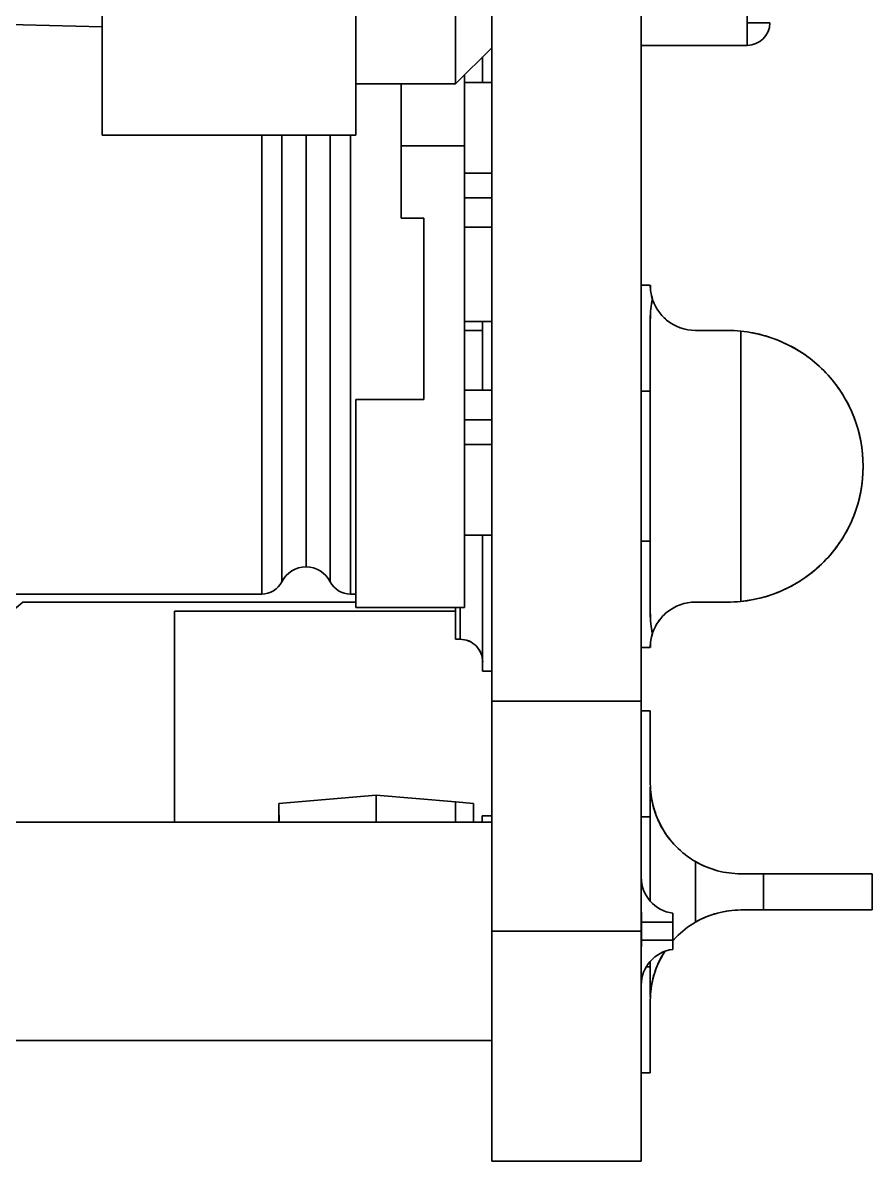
# Model space of a CAD drawing. Extents: x 146 to 1134, y 78 to 926.
# Drawn here: x 255.34 to 264.72, y 318.34 to 330.91 of the extents above; entities that cross this region are included whole.
import ezdxf

# ---------------------------------------------------------------- set-up
doc = ezdxf.new("R2010")
doc.units = 0

msp = doc.modelspace()

# ---------------------------------------------------------------- linework, layer by layer
at = {"color": 7, "lineweight": 35}
for p, q in [((260.516, 356.183), (260.516, 323.417)), ((260.516, 356.183), (260.516, 323.417)), ((262.166, 323.417), (262.166, 356.183)), ((262.166, 356.183), (262.166, 323.417))]:
    msp.add_line(p, q, dxfattribs=at)
at = {"color": 7, "lineweight": 35, "ltscale": 0.095}
for p, q in [((259.016, 333.47), (259.016, 329.67)), ((259.016, 329.67), (259.016, 333.47))]:
    msp.add_line(p, q, dxfattribs=at)
at = {"color": 7, "lineweight": 35, "ltscale": 0.0675}
for p, q in [((256.216, 332.37), (256.216, 329.67)), ((256.216, 329.67), (256.216, 332.37))]:
    msp.add_line(p, q, dxfattribs=at)
at = {"color": 7, "lineweight": 35, "ltscale": 0.0425}
msp.add_line((256.216, 331.76), (256.216, 330.06), dxfattribs=at)
msp.add_line((256.216, 331.76), (256.216, 330.06), dxfattribs=at)
at = {"color": 7, "lineweight": 35, "ltscale": 0.0325}
msp.add_line((256.216, 331.56), (256.216, 330.26), dxfattribs=at)
at = {"color": 7, "lineweight": 35, "ltscale": 0.03375}
for p, q in [((260.116, 331.585), (260.116, 330.235)), ((260.116, 330.235), (260.116, 331.585))]:
    msp.add_line(p, q, dxfattribs=at)
at = {"color": 7, "lineweight": 35, "ltscale": 0.010001}
msp.add_line((260.516, 331.31), (260.516, 330.91), dxfattribs=at)
at = {"color": 7, "lineweight": 35, "ltscale": 0.008132}
msp.add_line((256.216, 330.91), (256.216, 331.235), dxfattribs=at)
at = {"color": 7, "lineweight": 35, "ltscale": 0.00625}
for p, q in [((263.336, 330.91), (263.336, 331.16)), ((263.336, 331.16), (263.336, 330.91)), ((263.336, 330.91), (263.336, 330.66)), ((263.586, 330.91), (263.336, 330.91)), ((263.336, 330.66), (263.336, 330.91)), ((263.336, 330.91), (263.586, 330.91)), ((259.766, 328.751), (259.516, 328.751)), ((259.516, 328.751), (259.766, 328.751)), ((263.266, 321.512), (263.516, 321.512)), ((263.266, 321.512), (263.516, 321.512)), ((263.516, 321.512), (263.266, 321.512)), ((263.516, 321.112), (263.266, 321.112)), ((263.516, 321.112), (263.266, 321.112))]:
    msp.add_line(p, q, dxfattribs=at)
at = {"color": 7, "lineweight": 35, "ltscale": 0.045202}
msp.add_line((256.216, 330.865), (254.409, 330.91), dxfattribs=at)
msp.add_line((256.216, 330.865), (254.409, 330.91), dxfattribs=at)
at = {"color": 7, "lineweight": 35, "ltscale": 0.008131}
msp.add_line((256.216, 330.585), (256.216, 330.91), dxfattribs=at)
at = {"color": 7, "lineweight": 35, "ltscale": 0.02011}
for p, q in [((256.216, 330.06), (256.216, 330.865)), ((256.216, 330.06), (256.216, 330.865)), ((256.216, 330.06), (256.216, 330.865)), ((256.216, 330.06), (256.216, 330.865)), ((256.216, 330.06), (256.216, 330.865)), ((256.216, 330.06), (256.216, 330.865)), ((256.216, 330.06), (256.216, 330.865)), ((256.216, 330.06), (256.216, 330.865)), ((256.216, 330.06), (256.216, 330.865)), ((256.216, 330.06), (256.216, 330.865)), ((256.216, 330.06), (256.216, 330.865)), ((256.216, 330.06), (256.216, 330.865)), ((256.216, 330.06), (256.216, 330.865)), ((256.216, 330.06), (256.216, 330.865)), ((256.216, 330.865), (256.216, 330.06)), ((256.216, 330.865), (256.216, 330.06)), ((256.216, 330.865), (256.216, 330.06)), ((256.216, 330.865), (256.216, 330.06)), ((256.216, 330.865), (256.216, 330.06)), ((256.216, 330.865), (256.216, 330.06)), ((256.216, 330.865), (256.216, 330.06)), ((256.216, 330.865), (256.216, 330.06)), ((256.216, 330.865), (256.216, 330.06)), ((256.216, 330.865), (256.216, 330.06)), ((256.216, 330.865), (256.216, 330.06)), ((256.216, 330.865), (256.216, 330.06)), ((256.216, 330.865), (256.216, 330.06)), ((256.216, 330.06), (256.216, 330.865)), ((256.216, 330.865), (256.216, 330.06)), ((256.216, 330.06), (256.216, 330.865)), ((256.216, 330.865), (256.216, 330.06)), ((256.216, 330.06), (256.216, 330.865)), ((256.216, 330.865), (256.216, 330.06)), ((256.216, 330.06), (256.216, 330.865)), ((256.216, 330.865), (256.216, 330.06)), ((256.216, 330.06), (256.216, 330.865)), ((256.216, 330.865), (256.216, 330.06)), ((256.216, 330.06), (256.216, 330.865)), ((256.216, 330.865), (256.216, 330.06)), ((256.216, 330.06), (256.216, 330.865)), ((256.216, 330.865), (256.216, 330.06)), ((256.216, 330.06), (256.216, 330.865)), ((256.216, 330.865), (256.216, 330.06)), ((256.216, 330.06), (256.216, 330.865)), ((256.216, 330.865), (256.216, 330.06)), ((256.216, 330.06), (256.216, 330.865)), ((256.216, 330.865), (256.216, 330.06)), ((256.216, 330.06), (256.216, 330.865)), ((256.216, 330.865), (256.216, 330.06)), ((256.216, 330.06), (256.216, 330.865)), ((256.216, 330.865), (256.216, 330.06)), ((256.216, 330.06), (256.216, 330.865)), ((256.216, 330.865), (256.216, 330.06)), ((256.216, 330.06), (256.216, 330.865))]:
    msp.add_line(p, q, dxfattribs=at)
at = {"color": 7, "lineweight": 35, "ltscale": 0.029868}
msp.add_line((256.216, 329.67), (256.216, 330.865), dxfattribs=at)
at = {"color": 7, "lineweight": 35, "ltscale": 0.015112}
for p, q in [((256.216, 330.26), (256.216, 330.865)), ((256.216, 330.26), (256.216, 330.865)), ((256.216, 330.865), (256.216, 330.26)), ((256.216, 330.26), (256.216, 330.865)), ((256.216, 330.865), (256.216, 330.26)), ((256.216, 330.26), (256.216, 330.865)), ((256.216, 330.865), (256.216, 330.26)), ((256.216, 330.26), (256.216, 330.865)), ((256.216, 330.865), (256.216, 330.26)), ((256.216, 330.26), (256.216, 330.865)), ((256.216, 330.865), (256.216, 330.26)), ((256.216, 330.26), (256.216, 330.865)), ((256.216, 330.865), (256.216, 330.26)), ((256.216, 330.26), (256.216, 330.865)), ((256.216, 330.26), (256.216, 330.865)), ((256.216, 330.26), (256.216, 330.865)), ((256.216, 330.26), (256.216, 330.865)), ((256.216, 330.26), (256.216, 330.865)), ((256.216, 330.26), (256.216, 330.865)), ((256.216, 330.26), (256.216, 330.865))]:
    msp.add_line(p, q, dxfattribs=at)
at = {"color": 7, "lineweight": 35, "ltscale": 0.015111}
msp.add_line((256.216, 330.865), (256.216, 330.26), dxfattribs=at)
msp.add_line((256.216, 330.865), (256.216, 330.26), dxfattribs=at)
msp.add_line((256.216, 330.865), (256.216, 330.26), dxfattribs=at)
msp.add_line((256.216, 330.865), (256.216, 330.26), dxfattribs=at)
msp.add_line((256.216, 330.865), (256.216, 330.26), dxfattribs=at)
msp.add_line((256.216, 330.865), (256.216, 330.26), dxfattribs=at)
msp.add_line((256.216, 330.865), (256.216, 330.26), dxfattribs=at)
at = {"color": 7, "lineweight": 35, "ltscale": 0.01}
for p, q in [((260.516, 330.91), (260.516, 330.51)), ((263.516, 321.512), (263.516, 321.112)), ((263.516, 321.512), (263.516, 321.112)), ((264.716, 321.112), (264.716, 321.512)), ((264.716, 321.112), (264.716, 321.512))]:
    msp.add_line(p, q, dxfattribs=at)
at = {"color": 7, "lineweight": 35, "ltscale": 0.006894}
msp.add_line((256.216, 330.309), (256.216, 330.585), dxfattribs=at)
at = {"color": 7, "lineweight": 35, "ltscale": 0.014142}
for p, q in [((260.116, 330.235), (260.516, 330.635)), ((260.516, 330.635), (260.116, 330.235))]:
    msp.add_line(p, q, dxfattribs=at)
at = {"color": 7, "lineweight": 35, "ltscale": 0.003111}
msp.add_line((260.516, 330.51), (260.516, 330.635), dxfattribs=at)
msp.add_line((260.516, 330.51), (260.516, 330.635), dxfattribs=at)
msp.add_line((260.516, 330.51), (260.516, 330.635), dxfattribs=at)
msp.add_line((260.516, 330.51), (260.516, 330.635), dxfattribs=at)
msp.add_line((260.516, 330.51), (260.516, 330.635), dxfattribs=at)
msp.add_line((260.516, 330.51), (260.516, 330.635), dxfattribs=at)
msp.add_line((260.516, 330.51), (260.516, 330.635), dxfattribs=at)
msp.add_line((260.516, 330.51), (260.516, 330.635), dxfattribs=at)
msp.add_line((260.516, 330.51), (260.516, 330.635), dxfattribs=at)
msp.add_line((260.516, 330.51), (260.516, 330.635), dxfattribs=at)
msp.add_line((260.516, 330.51), (260.516, 330.635), dxfattribs=at)
msp.add_line((260.516, 330.51), (260.516, 330.635), dxfattribs=at)
msp.add_line((260.516, 330.51), (260.516, 330.635), dxfattribs=at)
at = {"color": 7, "lineweight": 35, "ltscale": 0.009596}
msp.add_line((260.516, 330.635), (260.516, 330.251), dxfattribs=at)
msp.add_line((260.516, 330.635), (260.516, 330.251), dxfattribs=at)
at = {"color": 7, "lineweight": 35, "ltscale": 0.02925}
for p, q in [((263.336, 330.66), (262.166, 330.66)), ((262.166, 330.66), (263.336, 330.66))]:
    msp.add_line(p, q, dxfattribs=at)
at = {"color": 7, "lineweight": 35, "ltscale": 0.007097}
msp.add_line((260.416, 330.251), (260.416, 330.535), dxfattribs=at)
msp.add_line((260.416, 330.251), (260.416, 330.535), dxfattribs=at)
at = {"color": 7, "lineweight": 35, "ltscale": 0.007096}
msp.add_line((260.416, 330.535), (260.416, 330.251), dxfattribs=at)
at = {"color": 7, "lineweight": 35, "ltscale": 0.004607}
msp.add_line((256.216, 330.125), (256.216, 330.309), dxfattribs=at)
at = {"color": 7, "lineweight": 35, "ltscale": 0.019596}
msp.add_line((260.216, 330.335), (260.216, 329.551), dxfattribs=at)
msp.add_line((260.216, 330.335), (260.216, 329.551), dxfattribs=at)
at = {"color": 7, "lineweight": 35, "ltscale": 0.0275}
for p, q in [((260.116, 330.235), (259.016, 330.235)), ((259.016, 330.235), (260.116, 330.235))]:
    msp.add_line(p, q, dxfattribs=at)
at = {"color": 7, "lineweight": 35, "ltscale": 0.037096}
msp.add_line((259.516, 330.235), (259.516, 328.751), dxfattribs=at)
at = {"color": 7, "lineweight": 35, "ltscale": 0.017097}
for p, q in [((259.516, 330.235), (259.516, 329.551)), ((259.516, 329.551), (259.516, 330.235))]:
    msp.add_line(p, q, dxfattribs=at)
at = {"color": 7, "lineweight": 35, "ltscale": 0.0075}
for p, q in [((260.216, 330.251), (260.516, 330.251)), ((260.216, 330.251), (260.516, 330.251)), ((260.516, 329.251), (260.216, 329.251)), ((260.216, 329.251), (260.516, 329.251)), ((260.516, 328.976), (260.216, 328.976)), ((260.516, 328.976), (260.216, 328.976)), ((260.216, 328.651), (260.516, 328.651)), ((260.516, 328.651), (260.216, 328.651)), ((260.516, 326.851), (260.216, 326.851)), ((260.516, 326.851), (260.216, 326.851)), ((260.216, 326.526), (260.516, 326.526)), ((260.216, 326.526), (260.516, 326.526)), ((260.216, 326.251), (260.516, 326.251)), ((260.216, 326.251), (260.516, 326.251)), ((260.516, 325.251), (260.216, 325.251)), ((260.216, 325.251), (260.516, 325.251)), ((262.266, 322.141), (262.266, 322.441)), ((262.266, 322.141), (262.266, 322.441)), ((262.266, 320.184), (262.266, 320.484)), ((262.266, 320.184), (262.266, 320.484))]:
    msp.add_line(p, q, dxfattribs=at)
at = {"color": 7, "lineweight": 35, "ltscale": 0.025}
for p, q in [((260.516, 329.251), (260.516, 330.251)), ((260.516, 325.251), (260.516, 326.251))]:
    msp.add_line(p, q, dxfattribs=at)
at = {"color": 7, "lineweight": 35, "ltscale": 0.000951385}
for p, q in [((260.516, 330.251), (260.516, 330.213)), ((260.516, 329.289), (260.516, 329.251)), ((260.516, 326.251), (260.516, 326.213)), ((260.516, 325.289), (260.516, 325.251))]:
    msp.add_line(p, q, dxfattribs=at)
at = {"color": 7, "lineweight": 35, "ltscale": 0.00271}
for p, q in [((260.516, 330.213), (260.516, 330.105)), ((260.516, 329.398), (260.516, 329.289)), ((260.516, 326.213), (260.516, 326.105)), ((260.516, 325.398), (260.516, 325.289))]:
    msp.add_line(p, q, dxfattribs=at)
at = {"color": 7, "lineweight": 35, "ltscale": 0.001617}
msp.add_line((256.216, 330.06), (256.216, 330.125), dxfattribs=at)
at = {"color": 7, "lineweight": 35, "ltscale": 0.004055}
for p, q in [((260.516, 330.105), (260.516, 329.943)), ((260.516, 329.56), (260.516, 329.398)), ((260.516, 326.105), (260.516, 325.943)), ((260.516, 325.56), (260.516, 325.398))]:
    msp.add_line(p, q, dxfattribs=at)
at = {"color": 7, "lineweight": 35, "ltscale": 0.004784}
for p, q in [((260.516, 329.943), (260.516, 329.751)), ((260.516, 329.751), (260.516, 329.56)), ((260.516, 325.943), (260.516, 325.751)), ((260.516, 325.751), (260.516, 325.56))]:
    msp.add_line(p, q, dxfattribs=at)
at = {"color": 7, "lineweight": 35, "ltscale": 0.07}
for p, q in [((259.016, 329.67), (256.216, 329.67)), ((256.216, 329.67), (259.016, 329.67))]:
    msp.add_line(p, q, dxfattribs=at)
at = {"color": 7, "lineweight": 35, "ltscale": 0.126721}
msp.add_line((257.977, 329.67), (257.977, 324.601), dxfattribs=at)
at = {"color": 7, "lineweight": 35, "ltscale": 0.126722}
for p, q in [((257.977, 324.601), (257.977, 329.67)), ((258.956, 329.67), (258.956, 324.601))]:
    msp.add_line(p, q, dxfattribs=at)
at = {"color": 7, "lineweight": 35, "ltscale": 0.123475}
msp.add_line((258.199, 324.738), (258.199, 329.677), dxfattribs=at)
msp.add_line((258.199, 324.738), (258.199, 329.677), dxfattribs=at)
at = {"color": 7, "lineweight": 35, "ltscale": 0.119381}
msp.add_line((258.466, 324.901), (258.466, 329.677), dxfattribs=at)
at = {"color": 7, "lineweight": 35, "ltscale": 0.119222}
msp.add_line((258.466, 329.67), (258.466, 324.901), dxfattribs=at)
at = {"color": 7, "lineweight": 35, "ltscale": 0.123313}
msp.add_line((258.734, 329.67), (258.734, 324.738), dxfattribs=at)
msp.add_line((258.734, 329.67), (258.734, 324.738), dxfattribs=at)
at = {"color": 7, "lineweight": 35, "ltscale": 0.126893}
msp.add_line((258.956, 324.601), (258.956, 329.677), dxfattribs=at)
at = {"color": 7, "lineweight": 35, "ltscale": 0.02}
for p, q in [((259.516, 328.751), (259.516, 329.551)), ((259.516, 329.551), (259.516, 328.751)), ((262.266, 326.841), (262.266, 327.641)), ((262.266, 326.841), (262.266, 327.641)), ((262.266, 324.384), (262.266, 325.184)), ((262.266, 324.384), (262.266, 325.184)), ((262.266, 322.512), (262.266, 323.312)), ((262.266, 322.512), (262.266, 323.312)), ((262.266, 319.312), (262.266, 320.112)), ((262.266, 319.312), (262.266, 320.112))]:
    msp.add_line(p, q, dxfattribs=at)
at = {"color": 7, "lineweight": 35, "ltscale": 0.0175}
for p, q in [((259.516, 329.551), (260.216, 329.551)), ((260.216, 329.551), (259.516, 329.551))]:
    msp.add_line(p, q, dxfattribs=at)
at = {"color": 7, "lineweight": 35, "ltscale": 0.127499}
msp.add_line((260.216, 329.551), (260.216, 324.451), dxfattribs=at)
msp.add_line((260.216, 329.551), (260.216, 324.451), dxfattribs=at)
at = {"color": 7, "lineweight": 35, "ltscale": 0.006875}
for p, q in [((260.516, 329.251), (260.516, 328.976)), ((260.516, 329.251), (260.516, 328.976)), ((260.516, 326.526), (260.516, 326.251)), ((260.516, 326.526), (260.516, 326.251))]:
    msp.add_line(p, q, dxfattribs=at)
at = {"color": 7, "lineweight": 35, "ltscale": 0.008125}
for p, q in [((260.516, 328.651), (260.516, 328.976)), ((260.516, 326.526), (260.516, 326.851))]:
    msp.add_line(p, q, dxfattribs=at)
at = {"color": 7, "lineweight": 35, "ltscale": 0.00311}
msp.add_line((260.516, 328.976), (260.516, 328.852), dxfattribs=at)
at = {"color": 7, "lineweight": 35, "ltscale": 0.002636}
msp.add_line((260.516, 328.852), (260.516, 328.746), dxfattribs=at)
at = {"color": 7, "lineweight": 35, "ltscale": 0.05}
msp.add_line((259.766, 326.751), (259.766, 328.751), dxfattribs=at)
msp.add_line((259.766, 326.751), (259.766, 328.751), dxfattribs=at)
msp.add_line((259.766, 326.751), (259.766, 328.751), dxfattribs=at)
at = {"color": 7, "lineweight": 35, "ltscale": 0.009637}
for p, q in [((259.766, 328.366), (259.766, 328.751)), ((259.766, 326.751), (259.766, 327.137))]:
    msp.add_line(p, q, dxfattribs=at)
at = {"color": 7, "lineweight": 35, "ltscale": 0.001761}
for p, q in [((260.516, 328.746), (260.516, 328.676)), ((260.516, 326.827), (260.516, 326.756))]:
    msp.add_line(p, q, dxfattribs=at)
at = {"color": 7, "lineweight": 35, "ltscale": 0.000618744}
for p, q in [((260.516, 328.676), (260.516, 328.651)), ((260.516, 326.851), (260.516, 326.827))]:
    msp.add_line(p, q, dxfattribs=at)
at = {"color": 7, "lineweight": 35, "ltscale": 0.025977}
for p, q in [((260.516, 327.612), (260.516, 328.651)), ((260.516, 328.651), (260.516, 327.612))]:
    msp.add_line(p, q, dxfattribs=at)
at = {"color": 7, "lineweight": 35, "ltscale": 0.015363}
for p, q in [((259.766, 327.751), (259.766, 328.366)), ((259.766, 327.137), (259.766, 327.751))]:
    msp.add_line(p, q, dxfattribs=at)
at = {"color": 7, "lineweight": 35, "ltscale": 0.0025}
for p, q in [((262.166, 328.012), (262.266, 328.012)), ((262.266, 328.012), (262.166, 328.012)), ((262.166, 328.012), (262.266, 328.012)), ((262.166, 328.012), (262.266, 328.012)), ((262.266, 328.012), (262.166, 328.012)), ((260.516, 327.612), (260.416, 327.612)), ((260.416, 327.612), (260.516, 327.612)), ((260.516, 327.612), (260.416, 327.612)), ((260.416, 327.612), (260.416, 327.512)), ((262.166, 326.841), (262.266, 326.841)), ((262.266, 326.841), (262.166, 326.841)), ((262.166, 325.184), (262.266, 325.184)), ((262.266, 325.184), (262.166, 325.184)), ((262.266, 324.012), (262.166, 324.012)), ((262.166, 324.012), (262.266, 324.012)), ((260.416, 323.751), (260.516, 323.751)), ((260.516, 323.751), (260.416, 323.751)), ((262.166, 323.312), (262.266, 323.312)), ((262.166, 323.312), (262.266, 323.312)), ((262.266, 323.312), (262.166, 323.312)), ((262.266, 322.141), (262.166, 322.141)), ((262.166, 322.141), (262.266, 322.141)), ((262.516, 321.077), (262.516, 320.977)), ((262.166, 319.312), (262.266, 319.312)), ((262.266, 319.312), (262.166, 319.312))]:
    msp.add_line(p, q, dxfattribs=at)
at = {"color": 7, "lineweight": 35, "ltscale": 0.000817108}
msp.add_line((258.956, 327.768), (258.956, 327.735), dxfattribs=at)
at = {"color": 7, "lineweight": 35, "ltscale": 0.000809479}
msp.add_line((258.956, 327.735), (258.956, 327.767), dxfattribs=at)
at = {"color": 7, "lineweight": 35, "ltscale": 0.005}
for p, q in [((260.416, 327.612), (260.216, 327.612)), ((260.416, 327.612), (260.216, 327.612)), ((260.416, 327.512), (260.216, 327.512)), ((260.416, 327.512), (260.216, 327.512)), ((260.416, 327.512), (260.216, 327.512)), ((262.169, 320.977), (262.169, 320.777)), ((262.169, 320.777), (262.169, 320.977)), ((262.516, 320.977), (262.516, 320.777)), ((262.516, 320.977), (262.516, 320.777))]:
    msp.add_line(p, q, dxfattribs=at)
at = {"color": 7, "lineweight": 35, "ltscale": 0.019023}
for p, q in [((260.416, 326.851), (260.416, 327.612)), ((260.416, 326.851), (260.416, 327.612)), ((260.516, 326.851), (260.516, 327.612)), ((260.516, 327.612), (260.516, 326.851))]:
    msp.add_line(p, q, dxfattribs=at)
at = {"color": 7, "lineweight": 35, "ltscale": 0.039677}
msp.add_line((260.516, 325.957), (260.516, 327.544), dxfattribs=at)
at = {"color": 7, "lineweight": 35, "ltscale": 0.081422}
msp.add_line((262.266, 324.384), (262.266, 327.641), dxfattribs=at)
at = {"color": 7, "lineweight": 35, "ltscale": 0.016523}
msp.add_line((260.416, 326.851), (260.416, 327.512), dxfattribs=at)
at = {"color": 7, "lineweight": 35, "ltscale": 0.00875}
for p, q in [((263.116, 327.512), (262.766, 327.512)), ((262.766, 327.512), (263.116, 327.512)), ((263.116, 327.512), (262.766, 327.512)), ((262.766, 324.512), (263.116, 324.512)), ((263.116, 324.512), (262.766, 324.512)), ((260.116, 324.101), (260.116, 324.451)), ((260.116, 324.451), (260.116, 324.101)), ((260.116, 324.101), (260.116, 324.451)), ((260.116, 324.451), (260.116, 324.101)), ((260.116, 324.451), (260.116, 324.101)), ((260.166, 324.451), (260.166, 324.101)), ((260.166, 324.451), (260.166, 324.101))]:
    msp.add_line(p, q, dxfattribs=at)
at = {"color": 7, "lineweight": 35, "ltscale": 0.074624}
for p, q in [((263.266, 327.505), (263.266, 324.52)), ((263.266, 324.52), (263.266, 327.505))]:
    msp.add_line(p, q, dxfattribs=at)
at = {"color": 7, "lineweight": 35, "ltscale": 0.041422}
msp.add_line((262.266, 325.184), (262.266, 326.841), dxfattribs=at)
msp.add_line((262.266, 325.184), (262.266, 326.841), dxfattribs=at)
at = {"color": 7, "lineweight": 35, "ltscale": 0.0575}
for p, q in [((259.016, 326.751), (259.016, 324.451)), ((259.016, 324.451), (259.016, 326.751))]:
    msp.add_line(p, q, dxfattribs=at)
at = {"color": 7, "lineweight": 35, "ltscale": 0.01875}
for p, q in [((259.016, 326.751), (259.766, 326.751)), ((259.766, 326.751), (259.016, 326.751)), ((259.766, 326.751), (259.016, 326.751))]:
    msp.add_line(p, q, dxfattribs=at)
at = {"color": 7, "lineweight": 35, "ltscale": 0.050993}
msp.add_line((259.016, 326.751), (259.016, 324.712), dxfattribs=at)
at = {"color": 7, "lineweight": 35, "ltscale": 0.002637}
msp.add_line((260.516, 326.756), (260.516, 326.651), dxfattribs=at)
at = {"color": 7, "lineweight": 35, "ltscale": 0.003109}
msp.add_line((260.516, 326.651), (260.516, 326.526), dxfattribs=at)
at = {"color": 7, "lineweight": 35, "ltscale": 0.001811}
msp.add_line((264.616, 326.048), (264.616, 325.976), dxfattribs=at)
at = {"color": 7, "lineweight": 35, "ltscale": 0.039676}
msp.add_line((260.516, 325.957), (260.516, 324.37), dxfattribs=at)
at = {"color": 7, "lineweight": 35, "ltscale": 0.0375}
for p, q in [((260.416, 323.751), (260.416, 325.251)), ((260.416, 323.751), (260.416, 325.251)), ((260.516, 325.251), (260.516, 323.751)), ((260.516, 325.251), (260.516, 323.751))]:
    msp.add_line(p, q, dxfattribs=at)
at = {"color": 7, "lineweight": 35, "ltscale": 0.035}
msp.add_line((260.416, 325.251), (260.416, 323.851), dxfattribs=at)
at = {"color": 7, "lineweight": 35, "ltscale": 0.000927734}
msp.add_line((258.956, 324.701), (258.956, 324.738), dxfattribs=at)
at = {"color": 7, "lineweight": 35, "ltscale": 0.000978088}
msp.add_line((258.956, 324.737), (258.956, 324.698), dxfattribs=at)
at = {"color": 7, "lineweight": 35, "ltscale": 0.006506}
msp.add_line((259.016, 324.712), (259.016, 324.451), dxfattribs=at)
at = {"color": 7, "lineweight": 35, "ltscale": 0.075252}
msp.add_line((257.977, 324.601), (254.966, 324.601), dxfattribs=at)
msp.add_line((257.977, 324.601), (254.966, 324.601), dxfattribs=at)
at = {"color": 7, "lineweight": 35, "ltscale": 0.091928}
msp.add_line((255.339, 324.512), (259.016, 324.512), dxfattribs=at)
msp.add_line((255.339, 324.512), (259.016, 324.512), dxfattribs=at)
at = {"color": 7, "lineweight": 35, "ltscale": 0.001503}
msp.add_line((259.016, 324.601), (258.956, 324.601), dxfattribs=at)
msp.add_line((259.016, 324.601), (258.956, 324.601), dxfattribs=at)
at = {"color": 7, "lineweight": 35, "ltscale": 0.003749}
for p, q in [((259.016, 324.601), (259.016, 324.451)), ((259.016, 324.451), (259.016, 324.601)), ((259.016, 324.601), (259.016, 324.451)), ((259.016, 324.601), (259.016, 324.451))]:
    msp.add_line(p, q, dxfattribs=at)
at = {"color": 7, "lineweight": 35, "ltscale": 0.00375}
for p, q in [((259.016, 324.451), (259.016, 324.601)), ((259.016, 324.451), (259.016, 324.601)), ((262.169, 320.977), (262.167, 321.127)), ((262.169, 320.777), (262.167, 320.627)), ((262.167, 320.627), (262.169, 320.777))]:
    msp.add_line(p, q, dxfattribs=at)
at = {"color": 7, "lineweight": 35, "ltscale": 0.05825}
for p, q in [((257.016, 324.412), (257.016, 322.082)), ((257.016, 322.082), (257.016, 324.412)), ((257.016, 324.412), (257.016, 322.082))]:
    msp.add_line(p, q, dxfattribs=at)
at = {"color": 7, "lineweight": 35, "ltscale": 0.0775}
for p, q in [((257.016, 324.412), (260.116, 324.412)), ((260.116, 324.412), (257.016, 324.412)), ((257.016, 324.412), (260.116, 324.412))]:
    msp.add_line(p, q, dxfattribs=at)
at = {"color": 7, "lineweight": 35, "ltscale": 0.03}
for p, q in [((259.016, 324.451), (260.216, 324.451)), ((260.216, 324.451), (259.016, 324.451)), ((263.516, 321.512), (264.716, 321.512)), ((264.716, 321.512), (263.516, 321.512)), ((263.516, 321.112), (264.716, 321.112))]:
    msp.add_line(p, q, dxfattribs=at)
at = {"color": 7, "lineweight": 35, "ltscale": 0.00125}
for p, q in [((260.166, 324.101), (260.116, 324.101)), ((260.116, 324.101), (260.166, 324.101))]:
    msp.add_line(p, q, dxfattribs=at)
at = {"color": 7, "lineweight": 35, "ltscale": 0.002534}
msp.add_line((260.416, 323.751), (260.416, 323.853), dxfattribs=at)
at = {"color": 7, "lineweight": 35, "ltscale": 0.002502}
msp.add_line((260.416, 323.851), (260.416, 323.751), dxfattribs=at)
msp.add_line((260.416, 323.851), (260.416, 323.751), dxfattribs=at)
at = {"color": 7, "lineweight": 35, "ltscale": 0.040002}
msp.add_line((260.516, 322.151), (260.516, 323.751), dxfattribs=at)
at = {"color": 7, "lineweight": 35, "ltscale": 0.040003}
msp.add_line((260.516, 323.751), (260.516, 322.151), dxfattribs=at)
at = {"color": 7, "lineweight": 35, "ltscale": 0.04125}
for p, q in [((260.516, 323.417), (262.166, 323.417)), ((262.166, 323.417), (260.516, 323.417)), ((260.516, 320.877), (262.166, 320.877)), ((262.166, 320.877), (260.516, 320.877)), ((262.166, 318.337), (260.516, 318.337)), ((260.516, 318.337), (262.166, 318.337))]:
    msp.add_line(p, q, dxfattribs=at)
at = {"color": 7, "lineweight": 35, "ltscale": 0.0635}
for p, q in [((260.516, 323.417), (260.516, 320.877)), ((260.516, 323.417), (260.516, 320.877)), ((262.166, 320.877), (262.166, 323.417)), ((262.166, 323.417), (262.166, 320.877)), ((260.516, 320.877), (260.516, 318.337)), ((260.516, 320.877), (260.516, 318.337)), ((262.166, 318.337), (262.166, 320.877)), ((262.166, 320.877), (262.166, 318.337))]:
    msp.add_line(p, q, dxfattribs=at)
at = {"color": 7, "lineweight": 35, "ltscale": 0.001049}
for p, q in [((262.267, 322.47), (262.266, 322.512)), ((262.267, 322.47), (262.266, 322.512)), ((262.266, 320.112), (262.267, 320.154)), ((262.266, 320.112), (262.267, 320.154))]:
    msp.add_line(p, q, dxfattribs=at)
at = {"color": 7, "lineweight": 35, "ltscale": 0.026978}
for p, q in [((258.166, 322.287), (259.241, 322.381)), ((259.241, 322.381), (258.166, 322.287)), ((259.241, 322.381), (258.166, 322.287))]:
    msp.add_line(p, q, dxfattribs=at)
at = {"color": 7, "lineweight": 35, "ltscale": 0.021959}
for p, q in [((260.116, 322.305), (259.241, 322.381)), ((259.241, 322.381), (260.116, 322.305)), ((260.116, 322.305), (259.241, 322.381))]:
    msp.add_line(p, q, dxfattribs=at)
at = {"color": 7, "lineweight": 35, "ltscale": 0.007475}
for p, q in [((259.241, 322.082), (259.241, 322.381)), ((259.241, 322.381), (259.241, 322.082))]:
    msp.add_line(p, q, dxfattribs=at)
at = {"color": 7, "lineweight": 35, "ltscale": 0.007837}
msp.add_line((260.516, 322.151), (260.516, 322.465), dxfattribs=at)
at = {"color": 7, "lineweight": 35, "ltscale": 0.000741145}
for p, q in [((262.266, 322.441), (262.267, 322.47)), ((262.266, 322.441), (262.267, 322.47)), ((262.267, 320.154), (262.266, 320.184)), ((262.267, 320.154), (262.266, 320.184))]:
    msp.add_line(p, q, dxfattribs=at)
at = {"color": 7, "lineweight": 35, "ltscale": 0.030779}
msp.add_line((262.266, 321.209), (262.266, 322.441), dxfattribs=at)
at = {"color": 7, "lineweight": 35, "ltscale": 0.005124}
for p, q in [((258.166, 322.082), (258.166, 322.287)), ((258.166, 322.287), (258.166, 322.082)), ((258.166, 322.287), (258.166, 322.082)), ((258.166, 322.082), (258.166, 322.287)), ((258.166, 322.287), (258.166, 322.082)), ((260.316, 322.082), (260.316, 322.287)), ((260.316, 322.287), (260.316, 322.082))]:
    msp.add_line(p, q, dxfattribs=at)
at = {"color": 7, "lineweight": 35, "ltscale": 0.005562}
for p, q in [((260.116, 322.305), (260.116, 322.082)), ((260.116, 322.082), (260.116, 322.305))]:
    msp.add_line(p, q, dxfattribs=at)
at = {"color": 7, "lineweight": 35, "ltscale": 0.005019}
for p, q in [((260.316, 322.287), (260.116, 322.305)), ((260.116, 322.305), (260.316, 322.287)), ((260.316, 322.287), (260.116, 322.305))]:
    msp.add_line(p, q, dxfattribs=at)
at = {"color": 7, "lineweight": 35, "ltscale": 0.000654602}
msp.add_line((258.166, 322.15), (258.166, 322.124), dxfattribs=at)
at = {"color": 7, "lineweight": 35, "ltscale": 0.000250244}
for p, q in [((258.176, 322.15), (258.166, 322.15)), ((258.176, 322.15), (258.166, 322.15)), ((258.176, 322.15), (258.166, 322.15)), ((258.176, 322.15), (258.166, 322.15)), ((258.176, 322.141), (258.166, 322.141)), ((258.176, 322.135), (258.166, 322.135)), ((258.176, 322.135), (258.166, 322.135)), ((258.176, 322.134), (258.166, 322.134)), ((258.176, 322.133), (258.166, 322.133)), ((258.176, 322.126), (258.166, 322.126)), ((258.176, 322.124), (258.166, 322.124)), ((258.176, 322.122), (258.166, 322.122)), ((258.176, 322.117), (258.166, 322.117)), ((258.176, 322.109), (258.166, 322.109)), ((258.176, 322.105), (258.166, 322.105))]:
    msp.add_line(p, q, dxfattribs=at)
at = {"color": 7, "lineweight": 35, "ltscale": 0.000821686}
msp.add_line((258.166, 322.117), (258.166, 322.15), dxfattribs=at)
at = {"color": 7, "lineweight": 35, "ltscale": 0.000393677}
msp.add_line((258.166, 322.15), (258.166, 322.134), dxfattribs=at)
at = {"color": 7, "lineweight": 35, "ltscale": 0.000218964}
msp.add_line((258.166, 322.141), (258.166, 322.15), dxfattribs=at)
at = {"color": 7, "lineweight": 35, "ltscale": 0.000609589}
msp.add_line((258.166, 322.15), (258.166, 322.126), dxfattribs=at)
at = {"color": 7, "lineweight": 35, "ltscale": 0.001034}
msp.add_line((258.166, 322.109), (258.166, 322.15), dxfattribs=at)
at = {"color": 7, "lineweight": 35, "ltscale": 0.00038681}
for p, q in [((258.166, 322.15), (258.166, 322.135)), ((258.166, 322.135), (258.166, 322.15))]:
    msp.add_line(p, q, dxfattribs=at)
at = {"color": 7, "lineweight": 35, "ltscale": 0.000215912}
msp.add_line((258.166, 322.133), (258.166, 322.141), dxfattribs=at)
at = {"color": 7, "lineweight": 35, "ltscale": 0.001315}
msp.add_line((258.166, 322.135), (258.166, 322.082), dxfattribs=at)
at = {"color": 7, "lineweight": 35, "ltscale": 0.000327301}
msp.add_line((258.166, 322.122), (258.166, 322.135), dxfattribs=at)
at = {"color": 7, "lineweight": 35, "ltscale": 0.001308}
msp.add_line((258.166, 322.134), (258.166, 322.082), dxfattribs=at)
at = {"color": 7, "lineweight": 35, "ltscale": 0.001266}
msp.add_line((258.166, 322.082), (258.166, 322.133), dxfattribs=at)
at = {"color": 7, "lineweight": 35, "ltscale": 0.001092}
msp.add_line((258.166, 322.126), (258.166, 322.082), dxfattribs=at)
at = {"color": 7, "lineweight": 35, "ltscale": 0.001047}
msp.add_line((258.166, 322.124), (258.166, 322.082), dxfattribs=at)
at = {"color": 7, "lineweight": 35, "ltscale": 0.000427246}
msp.add_line((258.166, 322.105), (258.166, 322.122), dxfattribs=at)
at = {"color": 7, "lineweight": 35, "ltscale": 0.001726}
for p, q in [((260.411, 322.082), (260.411, 322.151)), ((260.411, 322.082), (260.411, 322.151)), ((260.411, 322.082), (260.411, 322.151)), ((260.516, 322.151), (260.516, 322.082)), ((260.516, 322.082), (260.516, 322.151))]:
    msp.add_line(p, q, dxfattribs=at)
at = {"color": 7, "lineweight": 35, "ltscale": 0.002625}
for p, q in [((260.516, 322.151), (260.411, 322.151)), ((260.411, 322.151), (260.516, 322.151)), ((260.516, 322.151), (260.411, 322.151)), ((260.411, 322.151), (260.516, 322.151)), ((260.516, 322.151), (260.411, 322.151))]:
    msp.add_line(p, q, dxfattribs=at)
at = {"color": 7, "lineweight": 35, "ltscale": 0.001807}
msp.add_line((260.411, 322.151), (260.411, 322.079), dxfattribs=at)
at = {"color": 7, "lineweight": 35, "ltscale": 0.001773}
msp.add_line((260.411, 322.151), (260.411, 322.08), dxfattribs=at)
at = {"color": 7, "lineweight": 35, "ltscale": 0.023278}
msp.add_line((262.266, 321.209), (262.266, 322.141), dxfattribs=at)
msp.add_line((262.266, 321.209), (262.266, 322.141), dxfattribs=at)
at = {"color": 7, "lineweight": 35, "ltscale": 0.21275}
for p, q in [((260.516, 322.082), (252.006, 322.082)), ((252.006, 322.082), (260.516, 322.082)), ((260.516, 322.082), (252.006, 322.082)), ((252.006, 322.082), (260.516, 322.082)), ((260.516, 322.082), (252.006, 322.082)), ((252.006, 319.672), (260.516, 319.672)), ((260.516, 319.672), (252.006, 319.672))]:
    msp.add_line(p, q, dxfattribs=at)
at = {"color": 7, "lineweight": 35, "ltscale": 0.000879669}
msp.add_line((258.166, 322.082), (258.166, 322.117), dxfattribs=at)
at = {"color": 7, "lineweight": 35, "ltscale": 0.000667572}
msp.add_line((258.166, 322.082), (258.166, 322.109), dxfattribs=at)
at = {"color": 7, "lineweight": 35, "ltscale": 0.000559998}
msp.add_line((258.166, 322.082), (258.166, 322.105), dxfattribs=at)
at = {"color": 7, "lineweight": 35, "ltscale": 0.060249}
for p, q in [((260.516, 322.082), (260.516, 319.672)), ((260.516, 319.672), (260.516, 322.082))]:
    msp.add_line(p, q, dxfattribs=at)
at = {"color": 7, "lineweight": 35, "ltscale": 0.016698}
msp.add_line((262.766, 320.978), (262.766, 321.646), dxfattribs=at)
msp.add_line((262.766, 320.978), (262.766, 321.646), dxfattribs=at)
at = {"color": 7, "lineweight": 35, "ltscale": 0.011478}
for p, q in [((263.976, 321.512), (263.516, 321.512)), ((263.976, 321.112), (263.516, 321.112))]:
    msp.add_line(p, q, dxfattribs=at)
at = {"color": 7, "lineweight": 35, "ltscale": 0.009732}
for p, q in [((264.365, 321.512), (263.976, 321.512)), ((264.365, 321.112), (263.976, 321.112))]:
    msp.add_line(p, q, dxfattribs=at)
at = {"color": 7, "lineweight": 35, "ltscale": 0.006501}
for p, q in [((264.625, 321.512), (264.365, 321.512)), ((264.625, 321.112), (264.365, 321.112))]:
    msp.add_line(p, q, dxfattribs=at)
at = {"color": 7, "lineweight": 35, "ltscale": 0.002288}
for p, q in [((264.716, 321.512), (264.625, 321.512)), ((264.716, 321.112), (264.625, 321.112))]:
    msp.add_line(p, q, dxfattribs=at)
at = {"color": 7, "lineweight": 35, "ltscale": 0.001673}
for p, q in [((262.167, 321.127), (262.166, 321.194)), ((262.167, 321.127), (262.166, 321.194)), ((262.166, 320.56), (262.167, 320.627)), ((262.166, 320.56), (262.167, 320.627))]:
    msp.add_line(p, q, dxfattribs=at)
at = {"color": 7, "lineweight": 35, "ltscale": 0.001876}
msp.add_line((262.167, 321.127), (262.169, 321.052), dxfattribs=at)
at = {"color": 7, "lineweight": 35, "ltscale": 0.001903}
msp.add_line((262.167, 321.127), (262.169, 321.051), dxfattribs=at)
at = {"color": 7, "lineweight": 35, "ltscale": 0.001875}
msp.add_line((262.169, 321.052), (262.169, 320.977), dxfattribs=at)
at = {"color": 7, "lineweight": 35, "ltscale": 0.000737762}
msp.add_line((262.516, 321.077), (262.516, 321.048), dxfattribs=at)
at = {"color": 7, "lineweight": 35, "ltscale": 0.001762}
for p, q in [((262.516, 321.048), (262.516, 320.977)), ((262.516, 320.777), (262.516, 320.707))]:
    msp.add_line(p, q, dxfattribs=at)
at = {"color": 7, "lineweight": 35, "ltscale": 0.008681}
for p, q in [((262.169, 320.977), (262.516, 320.977)), ((262.516, 320.977), (262.169, 320.977)), ((262.169, 320.777), (262.516, 320.777)), ((262.516, 320.777), (262.169, 320.777))]:
    msp.add_line(p, q, dxfattribs=at)
at = {"color": 7, "lineweight": 35, "ltscale": 0.001204}
msp.add_line((262.516, 320.774), (262.549, 320.809), dxfattribs=at)
msp.add_line((262.516, 320.774), (262.549, 320.809), dxfattribs=at)
at = {"color": 7, "lineweight": 35, "ltscale": 0.002499}
msp.add_line((262.516, 320.777), (262.516, 320.677), dxfattribs=at)
at = {"color": 7, "lineweight": 35, "ltscale": 0.001136}
msp.add_line((262.549, 320.809), (262.518, 320.776), dxfattribs=at)
at = {"color": 7, "lineweight": 35, "ltscale": 0.001576}
msp.add_line((262.396, 320.604), (262.428, 320.658), dxfattribs=at)
at = {"color": 7, "lineweight": 35, "ltscale": 0.001574}
msp.add_line((262.396, 320.604), (262.428, 320.658), dxfattribs=at)
at = {"color": 7, "lineweight": 35, "ltscale": 0.001496}
msp.add_line((262.427, 320.655), (262.396, 320.604), dxfattribs=at)
at = {"color": 7, "lineweight": 35, "ltscale": 0.000737}
msp.add_line((262.516, 320.707), (262.516, 320.677), dxfattribs=at)
at = {"color": 7, "lineweight": 35, "ltscale": 0.001528}
msp.add_line((262.266, 320.484), (262.266, 320.545), dxfattribs=at)
msp.add_line((262.266, 320.484), (262.266, 320.545), dxfattribs=at)
at = {"color": 7, "lineweight": 35, "ltscale": 0.009028}
msp.add_line((262.266, 320.184), (262.266, 320.545), dxfattribs=at)
at = {"color": 7, "lineweight": 35, "ltscale": 0.001109}
msp.add_line((262.222, 320.484), (262.266, 320.484), dxfattribs=at)
at = {"color": 7, "lineweight": 35, "ltscale": 0.00111}
msp.add_line((262.266, 320.484), (262.222, 320.484), dxfattribs=at)
at = {"color": 7, "lineweight": 35, "ltscale": 0.033375}
msp.add_line((260.516, 318.337), (260.516, 319.672), dxfattribs=at)
at = {"color": 7, "lineweight": 35, "ltscale": 0.009554}
msp.add_line((260.516, 319.672), (260.516, 319.29), dxfattribs=at)
at = {"color": 7, "lineweight": 35}
for centre, radius, start, end in [((263.336, 330.91), 0.25, 270, 360), ((262.764, 328.012), 0.497, 179.9478, 197.9136), ((262.766, 328.012), 0.5, 180, 197.8614), ((263.264, 327.641), 0.997, 167.3775, 180.0183), ((263.268, 327.64), 1.002, 167.4051, 179.9885), ((262.767, 328.013), 0.501, 197.8774, 213.4752), ((262.766, 328.012), 0.5, 197.8614, 213.5005), ((262.767, 328.013), 0.501, 213.5069, 230.2883), ((262.767, 328.013), 0.501, 213.5069, 230.2883), ((262.766, 328.012), 0.5, 213.5005, 230.2587), ((262.766, 328.012), 0.5, 230.2587, 270), ((262.767, 328.014), 0.502, 230.3995, 269.9042), ((262.767, 328.014), 0.502, 230.3995, 269.9042), ((263.116, 326.012), 1.5, 84.2608, 90), ((263.116, 326.01), 1.502, 84.2643, 89.9965), ((263.116, 326.01), 1.502, 84.2643, 89.9965), ((263.116, 326.012), 1.5, 275.7392, 84.2608), ((263.118, 326.019), 1.493, 63.1241, 84.2947), ((263.118, 326.019), 1.493, 63.1241, 84.2947), ((263.125, 326.023), 1.487, 42.0409, 63.2937), ((263.125, 326.023), 1.487, 42.0409, 63.2937), ((263.127, 326.018), 1.488, 20.9803, 42.2138), ((263.128, 326.014), 1.488, 359.9141, 21.1513), ((263.128, 326.01), 1.488, 338.8487, 0.0859), ((263.127, 326.006), 1.488, 317.7862, 339.0197), ((258.466, 324.601), 0.3, 90, 152.9643), ((258.466, 324.601), 0.3, 90, 152.9643), ((258.466, 324.601), 0.3, 27.0357, 90), ((258.466, 324.601), 0.3, 27.0357, 90), ((263.125, 326.002), 1.487, 296.7063, 317.9591), ((257.977, 324.851), 0.25, 270, 332.9643), ((257.977, 324.851), 0.25, 270, 332.9643), ((258.956, 324.851), 0.25, 207.0357, 270), ((258.956, 324.851), 0.25, 207.0357, 270), ((263.118, 326.005), 1.493, 275.7053, 296.8759), ((254.016, 326.012), 2, 270, 311.4096), ((262.767, 324.01), 0.502, 90.0958, 129.6005), ((262.767, 324.01), 0.502, 90.0958, 129.6005), ((262.766, 324.012), 0.5, 90, 129.7413), ((263.116, 326.012), 1.5, 270, 275.7392), ((263.116, 326.014), 1.502, 270.0035, 275.7357), ((263.264, 324.383), 0.997, 179.9817, 192.6225), ((263.268, 324.384), 1.002, 180.0115, 192.5949), ((263.268, 324.384), 1.002, 180.0115, 192.5949), ((262.767, 324.012), 0.501, 129.7117, 146.4931), ((262.767, 324.012), 0.501, 129.7117, 146.4931), ((262.766, 324.012), 0.5, 129.7413, 146.4995), ((262.767, 324.012), 0.501, 146.5248, 162.1226), ((262.766, 324.012), 0.5, 146.4995, 162.1386), ((262.764, 324.013), 0.497, 162.0864, 180.0522), ((262.766, 324.012), 0.5, 162.1386, 180), ((260.166, 323.851), 0.251, 44.9921, 89.9437), ((260.166, 323.851), 0.25, 44.9374, 90), ((260.164, 323.85), 0.253, 22.6073, 44.776), ((260.164, 323.85), 0.253, 22.6073, 44.776), ((260.164, 323.85), 0.253, 22.6073, 44.776), ((260.166, 323.851), 0.25, 22.5119, 44.9374), ((260.164, 323.85), 0.253, 22.6073, 44.776), ((260.166, 323.851), 0.251, 0.0524, 22.474), ((260.166, 323.851), 0.251, 0.0524, 22.474), ((260.166, 323.851), 0.251, 0.0524, 22.474), ((260.166, 323.851), 0.25, 360, 22.5119), ((260.166, 323.851), 0.251, 0.0524, 22.474), ((263.266, 322.512), 1, 182.4031, 195.7137), ((263.269, 322.513), 1.002, 182.4193, 195.6998), ((263.266, 322.512), 1, 195.7137, 209.4546), ((263.269, 322.513), 1.002, 195.7301, 209.4391), ((263.269, 322.513), 1.002, 195.7301, 209.4391), ((263.266, 322.512), 1, 209.4546, 224.1696), ((263.269, 322.514), 1.003, 209.475, 224.15), ((263.269, 322.514), 1.003, 209.475, 224.15), ((263.266, 322.512), 1, 224.1696, 240), ((263.269, 322.516), 1.005, 224.2068, 239.9642), ((263.269, 322.516), 1.005, 224.2068, 239.9642), ((263.265, 322.508), 0.996, 239.9692, 255.0309), ((263.265, 322.508), 0.996, 239.9692, 255.0309), ((263.266, 322.512), 1, 240, 270), ((263.266, 322.508), 0.996, 254.9691, 270.0308), ((263.266, 322.508), 0.996, 254.9691, 270.0308), ((262.566, 321.474), 0.4, 180, 262.8192), ((263.266, 320.112), 1, 90, 120), ((263.265, 320.116), 0.996, 104.9691, 120.0308), ((263.266, 320.116), 0.996, 89.9692, 105.0309), ((263.266, 320.112), 1, 120, 135.8304), ((263.269, 320.108), 1.005, 120.0358, 135.7932), ((263.269, 320.108), 1.005, 120.0358, 135.7932), ((262.566, 320.28), 0.4, 97.1808, 180), ((262.566, 320.28), 0.4, 97.1808, 180), ((263.266, 320.112), 1, 150.5454, 164.2863), ((263.269, 320.111), 1.002, 150.5609, 164.2699), ((263.269, 320.111), 1.002, 150.5609, 164.2699), ((263.266, 320.112), 1, 164.2863, 177.5969), ((263.269, 320.112), 1.002, 164.3002, 177.5807)]:
    msp.add_arc(centre, radius, start, end, dxfattribs=at)

doc.saveas('drawing.dxf')
